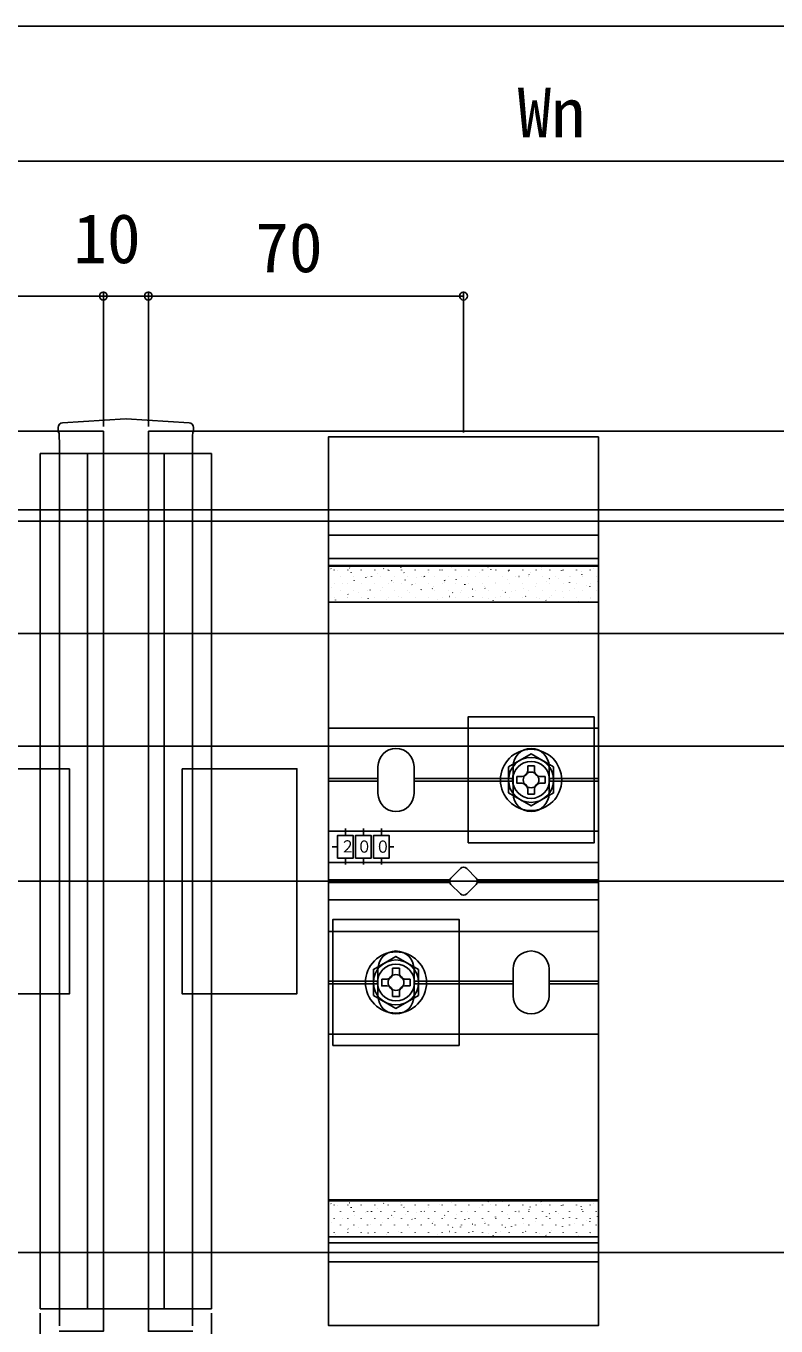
# Model space of a CAD drawing. Units: millimetres, scale not verified. Extents: x -875 to 875, y -1299 to 1291.
# Drawn here: x 99.8 to 266.4, y -363.7 to -74.8 of the extents above; entities that cross this region are included whole.
import ezdxf
from ezdxf.enums import TextEntityAlignment as Align

# ---------------------------------------------------------------- set-up
doc = ezdxf.new("R2010")
doc.units = ezdxf.units.MM
doc.header["$LTSCALE"] = 8
for name, color, linetype in [('0-3_YKK_12', 2, 'Continuous'), ('0-4_YKK_13', 4, 'Continuous'), ('0-5_YKK_D', 6, 'Continuous'), ('0-7_YSS_K', 3, 'Continuous')]:
    doc.layers.add(name, color=color, linetype=linetype)
doc.styles.add('ＭＳ ゴシック', font='')
doc.styles.get('ＭＳ ゴシック').set_extended_font_data('MS Gothic')

msp = doc.modelspace()

# ---------------------------------------------------------------- linework, layer by layer
at = {"layer": '0-3_YKK_12'}
for p, q in [((-303, -164.847), (107.152, -164.847)), ((107.152, -164.847), (117, -164.847)), ((136.848, -164.847), (127, -164.847)), ((136.848, -164.847), (788.228, -164.847)), ((742, -184.847), (-283, -184.847)), ((742, -209.847), (-258, -209.847)), ((-260.108, -234.847), (742, -234.847)), ((-258, -234.847), (742, -234.847))]:
    msp.add_line(p, q, dxfattribs=at)
for points in [[(107.152, -364.847), (117, -364.847), (117, -164.847)], [(136.848, -364.847), (127, -364.847), (127, -164.847)]]:
    msp.add_lwpolyline(points, dxfattribs=at)
at = {"layer": '0-4_YKK_13'}
for p, q in [((107.933, -163.021), (121.9, -162.088)), ((122.1, -162.088), (136.067, -163.021)), ((137, -165.087), (137, -164.02)), ((107.232, -168.876), (107.232, -167.512)), ((136.768, -167.512), (136.768, -168.876)), ((137, -165.087), (136.93, -165.017)), ((103, -169.847), (141, -169.847)), ((103, -169.847), (103, -359.847)), ((107.232, -200.778), (107.232, -168.876)), ((113.5, -169.847), (113.5, -359.847)), ((117, -169.847), (117, -359.847)), ((127, -169.847), (127, -359.847)), ((130.5, -169.847), (130.5, -359.847)), ((136.768, -168.876), (136.768, -200.778)), ((141, -169.847), (141, -359.847)), ((167, -187.947), (227, -187.947)), ((167, -193.143), (227, -193.143)), ((167, -194.671), (227, -194.671)), ((167, -202.831), (167, -194.671)), ((167, -194.858), (227, -194.858)), ((167.575, -195.464), (167.52, -195.38)), ((168.299, -195.755), (168.299, -195.705)), ((169.083, -195.865), (169.079, -195.855)), ((171.289, -195.755), (171.289, -195.705)), ((171.712, -195.266), (171.708, -195.257)), ((172.079, -196.348), (172.023, -196.265)), ((174.279, -195.755), (174.279, -195.705)), ((177.269, -195.755), (177.269, -195.705)), ((179.305, -195.428), (179.25, -195.344)), ((180.259, -195.755), (180.259, -195.705)), ((180.419, -195.788), (180.416, -195.779)), ((183.048, -195.189), (183.045, -195.18)), ((183.249, -195.755), (183.249, -195.705)), ((183.808, -196.312), (183.753, -196.229)), ((186.239, -195.755), (186.239, -195.705)), ((189.144, -196.358), (189.141, -196.348)), ((189.229, -195.755), (189.229, -195.705)), ((191.756, -195.712), (191.753, -195.702)), ((192.219, -195.755), (192.219, -195.705)), ((194.385, -195.113), (194.382, -195.103)), ((195.209, -195.755), (195.209, -195.705)), ((198.199, -195.755), (198.199, -195.705)), ((200.481, -196.281), (200.477, -196.271)), ((201.189, -195.755), (201.189, -195.705)), ((202.56, -195.047), (202.505, -194.964)), ((203.093, -195.635), (203.089, -195.625)), ((204.179, -195.755), (204.179, -195.705)), ((205.722, -195.036), (205.718, -195.027)), ((207.063, -195.932), (207.008, -195.848)), ((207.169, -195.755), (207.169, -195.705)), ((210.159, -195.755), (210.159, -195.705)), ((211.817, -196.204), (211.814, -196.195)), ((213.149, -195.755), (213.149, -195.705)), ((214.29, -195.011), (214.234, -194.928)), ((214.429, -195.558), (214.426, -195.549)), ((216.139, -195.755), (216.139, -195.705)), ((217.058, -194.959), (217.055, -194.95)), ((218.793, -195.896), (218.738, -195.812)), ((219.129, -195.755), (219.129, -195.705)), ((222.119, -195.755), (222.119, -195.705)), ((223.154, -196.128), (223.151, -196.118)), ((225.109, -195.755), (225.109, -195.705)), ((225.766, -195.482), (225.763, -195.472)), ((168.299, -198.795), (168.299, -198.745)), ((169.674, -197.18), (169.674, -197.13)), ((170.071, -198.655), (170.067, -198.646)), ((171.289, -198.795), (171.289, -198.745)), ((172.664, -197.18), (172.664, -197.13)), ((172.683, -198.009), (172.68, -198)), ((174.279, -198.795), (174.279, -198.745)), ((175.312, -197.41), (175.309, -197.401)), ((175.654, -197.18), (175.654, -197.13)), ((176.582, -197.233), (176.527, -197.149)), ((177.269, -198.795), (177.269, -198.745)), ((177.807, -196.434), (177.804, -196.425)), ((178.644, -197.18), (178.644, -197.13)), ((180.259, -198.795), (180.259, -198.745)), ((181.085, -198.117), (181.03, -198.034)), ((181.407, -198.578), (181.404, -198.569)), ((181.634, -197.18), (181.634, -197.13)), ((183.249, -198.795), (183.249, -198.745)), ((184.02, -197.932), (184.016, -197.923)), ((184.624, -197.18), (184.624, -197.13)), ((185.588, -199.002), (185.533, -198.918)), ((186.239, -198.795), (186.239, -198.745)), ((186.649, -197.333), (186.645, -197.324)), ((187.614, -197.18), (187.614, -197.13)), ((188.311, -197.197), (188.256, -197.113)), ((189.229, -198.795), (189.229, -198.745)), ((190.604, -197.18), (190.604, -197.13)), ((192.219, -198.795), (192.219, -198.745)), ((192.744, -198.502), (192.741, -198.492)), ((192.815, -198.081), (192.759, -197.998)), ((193.594, -197.18), (193.594, -197.13)), ((195.209, -198.795), (195.209, -198.745)), ((195.356, -197.856), (195.353, -197.846)), ((196.584, -197.18), (196.584, -197.13)), ((197.318, -198.966), (197.263, -198.882)), ((197.985, -197.257), (197.982, -197.247)), ((198.199, -198.795), (198.199, -198.745)), ((199.574, -197.18), (199.574, -197.13)), ((201.189, -198.795), (201.189, -198.745)), ((202.564, -197.18), (202.564, -197.13)), ((204.081, -198.425), (204.077, -198.416)), ((204.179, -198.795), (204.179, -198.745)), ((205.554, -197.18), (205.554, -197.13)), ((206.693, -197.779), (206.69, -197.77)), ((207.169, -198.795), (207.169, -198.745)), ((208.544, -197.18), (208.544, -197.13)), ((209.322, -197.18), (209.319, -197.171)), ((210.159, -198.795), (210.159, -198.745)), ((211.566, -196.816), (211.511, -196.733)), ((211.534, -197.18), (211.534, -197.13)), ((213.149, -198.795), (213.149, -198.745)), ((214.524, -197.18), (214.524, -197.13)), ((215.417, -198.348), (215.414, -198.339)), ((216.07, -197.701), (216.014, -197.617)), ((216.139, -198.795), (216.139, -198.745)), ((217.514, -197.18), (217.514, -197.13)), ((218.03, -197.702), (218.026, -197.693)), ((219.129, -198.795), (219.129, -198.745)), ((220.504, -197.18), (220.504, -197.13)), ((220.573, -198.585), (220.518, -198.502)), ((220.659, -197.104), (220.655, -197.094)), ((222.119, -198.795), (222.119, -198.745)), ((223.296, -196.78), (223.241, -196.697)), ((223.494, -197.18), (223.494, -197.13)), ((224.259, -199.248), (224.255, -199.238)), ((225.109, -198.795), (225.109, -198.745)), ((226.484, -197.18), (226.484, -197.13)), ((226.754, -198.272), (226.751, -198.262)), ((107.232, -363.666), (107.232, -200.778)), ((136.768, -200.778), (136.768, -363.666)), ((167.575, -199.631), (167.572, -199.622)), ((168.299, -201.835), (168.299, -201.785)), ((169.674, -200.22), (169.674, -200.17)), ((171.176, -201.775), (171.172, -201.766)), ((171.34, -201.151), (171.284, -201.068)), ((171.289, -201.835), (171.289, -201.785)), ((172.664, -200.22), (172.664, -200.17)), ((173.671, -200.799), (173.668, -200.79)), ((174.279, -201.835), (174.279, -201.785)), ((175.654, -200.22), (175.654, -200.17)), ((175.843, -202.035), (175.788, -201.952)), ((176.283, -200.153), (176.28, -200.144)), ((177.269, -201.835), (177.269, -201.785)), ((178.644, -200.22), (178.644, -200.17)), ((178.912, -199.554), (178.909, -199.545)), ((180.259, -201.835), (180.259, -201.785)), ((181.634, -200.22), (181.634, -200.17)), ((182.512, -201.699), (182.509, -201.689)), ((183.249, -201.835), (183.249, -201.785)), ((184.624, -200.22), (184.624, -200.17)), ((185.008, -200.723), (185.004, -200.713)), ((186.239, -201.835), (186.239, -201.785)), ((187.614, -200.22), (187.614, -200.17)), ((187.62, -200.077), (187.617, -200.067)), ((189.229, -201.835), (189.229, -201.785)), ((190.091, -199.886), (190.036, -199.803)), ((190.249, -199.478), (190.245, -199.468)), ((190.604, -200.22), (190.604, -200.17)), ((192.219, -201.835), (192.219, -201.785)), ((193.594, -200.22), (193.594, -200.17)), ((193.849, -201.622), (193.846, -201.612)), ((194.595, -200.77), (194.539, -200.687)), ((195.209, -201.835), (195.209, -201.785)), ((196.344, -200.646), (196.341, -200.637)), ((196.584, -200.22), (196.584, -200.17)), ((198.199, -201.835), (198.199, -201.785)), ((198.957, -200), (198.953, -199.991)), ((199.098, -201.655), (199.043, -201.571)), ((199.574, -200.22), (199.574, -200.17)), ((201.189, -201.835), (201.189, -201.785)), ((201.585, -199.401), (201.582, -199.392)), ((201.821, -199.85), (201.766, -199.767)), ((202.557, -202.144), (202.553, -202.135)), ((202.564, -200.22), (202.564, -200.17)), ((204.179, -201.835), (204.179, -201.785)), ((205.186, -201.545), (205.182, -201.536)), ((205.554, -200.22), (205.554, -200.17)), ((206.324, -200.734), (206.269, -200.651)), ((207.169, -201.835), (207.169, -201.785)), ((207.681, -200.569), (207.678, -200.56)), ((208.544, -200.22), (208.544, -200.17)), ((210.159, -201.835), (210.159, -201.785)), ((210.293, -199.923), (210.29, -199.914)), ((210.827, -201.619), (210.772, -201.535)), ((211.534, -200.22), (211.534, -200.17)), ((212.922, -199.324), (212.919, -199.315)), ((213.149, -201.835), (213.149, -201.785)), ((213.893, -202.067), (213.89, -202.058)), ((214.524, -200.22), (214.524, -200.17)), ((216.139, -201.835), (216.139, -201.785)), ((216.522, -201.469), (216.519, -201.459)), ((217.514, -200.22), (217.514, -200.17)), ((219.018, -200.493), (219.014, -200.483)), ((219.129, -201.835), (219.129, -201.785)), ((220.504, -200.22), (220.504, -200.17)), ((221.63, -199.847), (221.627, -199.837)), ((222.119, -201.835), (222.119, -201.785)), ((223.494, -200.22), (223.494, -200.17)), ((225.076, -199.47), (225.021, -199.386)), ((225.109, -201.835), (225.109, -201.785)), ((225.23, -201.991), (225.227, -201.981)), ((226.484, -200.22), (226.484, -200.17)), ((168.547, -202.374), (168.543, -202.365)), ((179.883, -202.297), (179.88, -202.288)), ((191.22, -202.221), (191.217, -202.211)), ((199.945, -202.79), (199.941, -202.781)), ((203.601, -202.539), (203.546, -202.456)), ((211.281, -202.713), (211.278, -202.704)), ((215.331, -202.503), (215.275, -202.42)), ((222.618, -202.637), (222.615, -202.627)), ((167, -230.847), (227, -230.847)), ((178, -245.347), (178, -239.347)), ((186, -245.347), (186, -239.347)), ((208, -245.347), (208, -239.347)), ((212.75, -239.197), (211.25, -239.197)), ((211.25, -239.197), (211.25, -240.347)), ((212.75, -240.347), (212.75, -239.197)), ((216, -245.347), (216, -239.347)), ((167, -242.047), (178, -242.047)), ((186, -242.047), (208, -242.047)), ((210, -241.597), (208.85, -241.597)), ((215.15, -241.597), (214, -241.597)), ((215.15, -241.597), (215.15, -243.097)), ((216, -242.047), (227, -242.047)), ((167, -242.647), (178, -242.647)), ((186, -242.647), (208, -242.647)), ((211.25, -244.347), (211.25, -245.497)), ((212.75, -245.497), (212.75, -244.347)), ((214, -243.097), (215.15, -243.097)), ((216, -242.647), (227, -242.647)), ((211.25, -245.497), (212.75, -245.497)), ((167, -253.697), (227, -253.697)), ((170.75, -253.137), (170.75, -254.697)), ((174.75, -253.137), (174.75, -254.697)), ((178.75, -253.137), (178.75, -254.697)), ((169, -257.197), (167.829, -257.197)), ((170.75, -259.697), (170.75, -261.172)), ((174.75, -259.697), (174.75, -261.172)), ((178.75, -259.697), (178.75, -261.172)), ((181.535, -257.197), (180.5, -257.197)), ((167, -260.697), (227, -260.697)), ((194.172, -264.14), (196.293, -262.018)), ((197.707, -262.018), (199.828, -264.14)), ((193.925, -264.547), (167, -264.547)), ((167, -265.147), (193.925, -265.147)), ((196.293, -267.675), (194.172, -265.554)), ((199.828, -265.554), (197.707, -267.675)), ((227, -264.547), (200.075, -264.547)), ((200.075, -265.147), (227, -265.147)), ((167, -268.997), (227, -268.997)), ((167, -275.997), (227, -275.997)), ((178, -284.347), (178, -290.347)), ((182.75, -284.197), (181.25, -284.197)), ((181.25, -284.197), (181.25, -285.347)), ((182.75, -285.347), (182.75, -284.197)), ((186, -284.347), (186, -290.347)), ((208, -284.347), (208, -290.347)), ((216, -284.347), (216, -290.347)), ((167, -287.047), (178, -287.047)), ((167, -287.647), (178, -287.647)), ((180, -286.597), (178.85, -286.597)), ((185.15, -286.597), (184, -286.597)), ((184, -288.097), (185.15, -288.097)), ((185.15, -286.597), (185.15, -288.097)), ((186, -287.047), (208, -287.047)), ((186, -287.647), (208, -287.647)), ((216, -287.047), (227, -287.047)), ((216, -287.647), (227, -287.647)), ((181.25, -289.347), (181.25, -290.497)), ((181.25, -290.497), (182.75, -290.497)), ((182.75, -290.497), (182.75, -289.347)), ((167, -298.847), (227, -298.847)), ((167, -343.865), (167, -335.644)), ((167, -335.644), (227, -335.644)), ((167, -335.892), (227, -335.892)), ((167.575, -336.497), (167.52, -336.414)), ((168.299, -336.789), (168.299, -336.739)), ((169.083, -336.898), (169.079, -336.889)), ((171.289, -336.789), (171.289, -336.739)), ((171.712, -336.3), (171.708, -336.29)), ((172.079, -337.382), (172.023, -337.298)), ((174.279, -336.789), (174.279, -336.739)), ((177.269, -336.789), (177.269, -336.739)), ((177.807, -337.468), (177.804, -337.458)), ((179.305, -336.461), (179.25, -336.378)), ((180.259, -336.789), (180.259, -336.739)), ((180.419, -336.822), (180.416, -336.812)), ((183.048, -336.223), (183.045, -336.213)), ((183.249, -336.789), (183.249, -336.739)), ((183.808, -337.346), (183.753, -337.262)), ((186.239, -336.789), (186.239, -336.739)), ((189.144, -337.391), (189.141, -337.382)), ((189.229, -336.789), (189.229, -336.739)), ((191.756, -336.745), (191.753, -336.736)), ((192.219, -336.789), (192.219, -336.739)), ((194.385, -336.146), (194.382, -336.137)), ((195.209, -336.789), (195.209, -336.739)), ((198.199, -336.789), (198.199, -336.739)), ((200.481, -337.314), (200.477, -337.305)), ((201.189, -336.789), (201.189, -336.739)), ((202.56, -336.081), (202.505, -335.998)), ((203.093, -336.668), (203.089, -336.659)), ((204.179, -336.789), (204.179, -336.739)), ((205.722, -336.07), (205.718, -336.06)), ((207.063, -336.965), (207.008, -336.882)), ((207.169, -336.789), (207.169, -336.739)), ((210.159, -336.789), (210.159, -336.739)), ((211.566, -337.85), (211.511, -337.766)), ((211.817, -337.238), (211.814, -337.228)), ((213.149, -336.789), (213.149, -336.739)), ((214.29, -336.045), (214.234, -335.962)), ((214.429, -336.592), (214.426, -336.582)), ((216.139, -336.789), (216.139, -336.739)), ((217.058, -335.993), (217.055, -335.983)), ((218.793, -336.929), (218.738, -336.846)), ((219.129, -336.789), (219.129, -336.739)), ((222.119, -336.789), (222.119, -336.739)), ((223.154, -337.161), (223.151, -337.152)), ((223.296, -337.814), (223.241, -337.73)), ((225.109, -336.789), (225.109, -336.739)), ((225.766, -336.515), (225.763, -336.506)), ((167.575, -340.665), (167.572, -340.655)), ((168.299, -339.829), (168.299, -339.779)), ((169.674, -338.214), (169.674, -338.164)), ((170.071, -339.689), (170.067, -339.679)), ((171.289, -339.829), (171.289, -339.779)), ((172.664, -338.214), (172.664, -338.164)), ((172.683, -339.043), (172.68, -339.033)), ((174.279, -339.829), (174.279, -339.779)), ((175.312, -338.444), (175.309, -338.434)), ((175.654, -338.214), (175.654, -338.164)), ((176.582, -338.266), (176.527, -338.183)), ((177.269, -339.829), (177.269, -339.779)), ((178.644, -338.214), (178.644, -338.164)), ((178.912, -340.588), (178.909, -340.579)), ((180.259, -339.829), (180.259, -339.779)), ((181.085, -339.151), (181.03, -339.067)), ((181.407, -339.612), (181.404, -339.603)), ((181.634, -338.214), (181.634, -338.164)), ((183.249, -339.829), (183.249, -339.779)), ((184.02, -338.966), (184.016, -338.957)), ((184.624, -338.214), (184.624, -338.164)), ((185.588, -340.035), (185.533, -339.952)), ((186.239, -339.829), (186.239, -339.779)), ((186.649, -338.367), (186.645, -338.358)), ((187.614, -338.214), (187.614, -338.164)), ((188.311, -338.23), (188.256, -338.147)), ((189.229, -339.829), (189.229, -339.779)), ((190.249, -340.511), (190.245, -340.502)), ((190.604, -338.214), (190.604, -338.164)), ((192.219, -339.829), (192.219, -339.779)), ((192.744, -339.535), (192.741, -339.526)), ((192.815, -339.115), (192.759, -339.031)), ((193.594, -338.214), (193.594, -338.164)), ((195.209, -339.829), (195.209, -339.779)), ((195.356, -338.889), (195.353, -338.88)), ((196.584, -338.214), (196.584, -338.164)), ((197.318, -339.999), (197.263, -339.916)), ((197.985, -338.29), (197.982, -338.281)), ((198.199, -339.829), (198.199, -339.779)), ((199.574, -338.214), (199.574, -338.164)), ((201.189, -339.829), (201.189, -339.779)), ((201.585, -340.435), (201.582, -340.425)), ((201.821, -340.884), (201.766, -340.8)), ((202.564, -338.214), (202.564, -338.164)), ((204.081, -339.459), (204.077, -339.449)), ((204.179, -339.829), (204.179, -339.779)), ((205.554, -338.214), (205.554, -338.164)), ((206.693, -338.813), (206.69, -338.803)), ((207.169, -339.829), (207.169, -339.779)), ((208.544, -338.214), (208.544, -338.164)), ((209.322, -338.214), (209.319, -338.204)), ((210.159, -339.829), (210.159, -339.779)), ((211.534, -338.214), (211.534, -338.164)), ((212.922, -340.358), (212.919, -340.349)), ((213.149, -339.829), (213.149, -339.779)), ((214.524, -338.214), (214.524, -338.164)), ((215.417, -339.382), (215.414, -339.373)), ((216.07, -338.734), (216.014, -338.651)), ((216.139, -339.829), (216.139, -339.779)), ((217.514, -338.214), (217.514, -338.164)), ((218.03, -338.736), (218.026, -338.727)), ((219.129, -339.829), (219.129, -339.779)), ((220.504, -338.214), (220.504, -338.164)), ((220.573, -339.619), (220.518, -339.535)), ((220.659, -338.137), (220.655, -338.128)), ((222.119, -339.829), (222.119, -339.779)), ((223.494, -338.214), (223.494, -338.164)), ((224.259, -340.281), (224.255, -340.272)), ((225.076, -340.503), (225.021, -340.42)), ((225.109, -339.829), (225.109, -339.779)), ((226.484, -338.214), (226.484, -338.164)), ((226.754, -339.305), (226.751, -339.296)), ((168.299, -342.869), (168.299, -342.819)), ((168.547, -343.408), (168.543, -343.398)), ((169.674, -341.254), (169.674, -341.204)), ((171.176, -342.809), (171.172, -342.799)), ((171.34, -342.184), (171.284, -342.101)), ((171.289, -342.869), (171.289, -342.819)), ((172.664, -341.254), (172.664, -341.204)), ((173.671, -341.833), (173.668, -341.823)), ((174.279, -342.869), (174.279, -342.819)), ((175.654, -341.254), (175.654, -341.204)), ((175.843, -343.069), (175.788, -342.986)), ((176.283, -341.187), (176.28, -341.177)), ((177.269, -342.869), (177.269, -342.819)), ((178.644, -341.254), (178.644, -341.204)), ((179.883, -343.331), (179.88, -343.322)), ((180.259, -342.869), (180.259, -342.819)), ((181.634, -341.254), (181.634, -341.204)), ((182.512, -342.732), (182.509, -342.723)), ((183.249, -342.869), (183.249, -342.819)), ((184.624, -341.254), (184.624, -341.204)), ((185.008, -341.756), (185.004, -341.747)), ((186.239, -342.869), (186.239, -342.819)), ((187.614, -341.254), (187.614, -341.204)), ((187.62, -341.11), (187.617, -341.101)), ((189.229, -342.869), (189.229, -342.819)), ((190.091, -340.92), (190.036, -340.836)), ((190.604, -341.254), (190.604, -341.204)), ((191.22, -343.254), (191.217, -343.245)), ((192.219, -342.869), (192.219, -342.819)), ((193.594, -341.254), (193.594, -341.204)), ((193.849, -342.655), (193.846, -342.646)), ((194.595, -341.804), (194.539, -341.721)), ((195.209, -342.869), (195.209, -342.819)), ((196.344, -341.68), (196.341, -341.67)), ((196.584, -341.254), (196.584, -341.204)), ((198.199, -342.869), (198.199, -342.819)), ((198.957, -341.034), (198.953, -341.024)), ((199.098, -342.688), (199.043, -342.605)), ((199.574, -341.254), (199.574, -341.204)), ((201.189, -342.869), (201.189, -342.819)), ((202.557, -343.178), (202.553, -343.168)), ((202.564, -341.254), (202.564, -341.204)), ((203.601, -343.573), (203.546, -343.489)), ((204.179, -342.869), (204.179, -342.819)), ((205.186, -342.579), (205.182, -342.569)), ((205.554, -341.254), (205.554, -341.204)), ((206.324, -341.768), (206.269, -341.685)), ((207.169, -342.869), (207.169, -342.819)), ((207.681, -341.603), (207.678, -341.593)), ((208.544, -341.254), (208.544, -341.204)), ((210.159, -342.869), (210.159, -342.819)), ((210.293, -340.957), (210.29, -340.947)), ((210.827, -342.652), (210.772, -342.569)), ((211.534, -341.254), (211.534, -341.204)), ((213.149, -342.869), (213.149, -342.819)), ((213.893, -343.101), (213.89, -343.092)), ((214.524, -341.254), (214.524, -341.204)), ((215.331, -343.537), (215.275, -343.454)), ((216.139, -342.869), (216.139, -342.819)), ((216.522, -342.502), (216.519, -342.493)), ((217.514, -341.254), (217.514, -341.204)), ((219.018, -341.526), (219.014, -341.517)), ((219.129, -342.869), (219.129, -342.819)), ((220.504, -341.254), (220.504, -341.204)), ((221.63, -340.88), (221.627, -340.871)), ((222.119, -342.869), (222.119, -342.819)), ((222.618, -343.67), (222.615, -343.661)), ((223.494, -341.254), (223.494, -341.204)), ((225.109, -342.869), (225.109, -342.819)), ((225.23, -343.024), (225.227, -343.015)), ((226.484, -341.254), (226.484, -341.204)), ((167, -345.17), (227, -345.17)), ((199.945, -343.824), (199.941, -343.814)), ((211.281, -343.747), (211.278, -343.738)), ((167, -349.447), (227, -349.447)), ((103, -359.847), (141, -359.847))]:
    msp.add_line(p, q, dxfattribs=at)
for points in [[(107.07, -165.017), (107, -165.087), (107, -164.02)], [(227, -194.671), (227, -202.831), (167, -202.831)], [(208.85, -241.597), (208.85, -243.097), (210, -243.097)], [(178.85, -286.597), (178.85, -288.097), (180, -288.097)], [(227, -335.644), (227, -343.865), (167, -343.865)]]:
    msp.add_lwpolyline(points, dxfattribs=at)
for points in [[(227, -166.147), (227, -363.547), (167, -363.547), (167, -166.147)], [(198, -256.347), (226, -256.347), (226, -228.347), (198, -228.347)], [(217, -239.46), (212, -236.573), (207, -239.46), (207, -245.234), (212, -248.12), (217, -245.234)], [(109.5, -239.847), (84, -239.847), (84, -289.847), (109.5, -289.847)], [(134.5, -239.847), (160, -239.847), (160, -289.847), (134.5, -289.847)], [(169, -259.697), (172.5, -259.697), (172.5, -254.697), (169, -254.697)], [(173, -259.697), (176.5, -259.697), (176.5, -254.697), (173, -254.697)], [(177, -259.697), (180.5, -259.697), (180.5, -254.697), (177, -254.697)], [(168, -301.347), (196, -301.347), (196, -273.347), (168, -273.347)], [(187, -284.46), (182, -281.573), (177, -284.46), (177, -290.234), (182, -293.12), (187, -290.234)]]:
    msp.add_lwpolyline(points, close=True, dxfattribs=at)
for centre, radius in [((212, -242.347), 6.8), ((212, -242.347), 5), ((212, -242.347), 4.1), ((212, -242.347), 1.75), ((182, -287.347), 6.8), ((182, -287.347), 5), ((182, -287.347), 4.1), ((182, -287.347), 1.75)]:
    msp.add_circle(centre, radius, dxfattribs=at)
for centre, radius, start, end in [((108, -164.019), 1, 93.92097, 179.90086), ((122, -163.582), 1.497, 86.17879, 93.82121), ((136, -164.019), 1, 0.09914, 86.07903), ((182, -239.347), 4, 0, 180), ((212, -239.347), 4, 0, 180), ((210, -240.347), 1.25, 270, 0), ((214, -240.347), 1.25, 180, 270), ((182, -245.347), 4, 180, 0), ((212, -245.347), 4, 180, 0), ((210, -244.347), 1.25, 0, 90), ((214, -244.347), 1.25, 90, 180), ((197, -262.725), 1, 45, 135), ((194.879, -264.847), 1, 135, 225), ((199.121, -264.847), 1, 315, 45), ((197, -266.968), 1, 225, 315), ((182, -284.347), 4, 0, 180), ((212, -284.347), 4, 0, 180), ((180, -285.347), 1.25, 270, 0), ((184, -285.347), 1.25, 180, 270), ((180, -289.347), 1.25, 0, 90), ((184, -289.347), 1.25, 90, 180), ((182, -290.347), 4, 180, 0), ((212, -290.347), 4, 180, 0)]:
    msp.add_arc(centre, radius, start, end, dxfattribs=at)
for centre, major_axis, ratio, start_param, end_param in [((108, -163.02), (-0.85, -1.378), 0.382284, 5.7248997, 5.7284899), ((108, -163.519), (1, 0.045), 0.500748, 1.6150626, 1.6169307), ((136, -163.519), (1, -0.045), 0.500748, 1.524662, 1.52653), ((136, -163.02), (0.85, -1.378), 0.382284, 0.5546954, 0.5582856), ((107.08, -167.512), (0, -2.5), 0.061163, 1.5707963, 3.2026792), ((136.92, -167.512), (0, -2.5), 0.061163, 3.0805061, 4.712389)]:
    msp.add_ellipse(centre, major_axis=major_axis, ratio=ratio, start_param=start_param, end_param=end_param, dxfattribs=at)
at = {"layer": '0-5_YKK_D'}
for p, q in [((-189, -74.847), (788.228, -74.847)), ((47, -104.847), (397, -104.847)), ((117, -134.847), (47, -134.847)), ((117, -163.847), (117, -133.847)), ((117, -163.847), (117, -133.847)), ((117, -134.847), (127, -134.847)), ((127, -163.847), (127, -133.847)), ((127, -163.847), (127, -133.847)), ((127, -134.847), (197, -134.847)), ((197, -165.147), (197, -133.847)), ((103, -360.847), (103, -395.847)), ((141, -360.847), (141, -395.847))]:
    msp.add_line(p, q, dxfattribs=at)
for centre in [(117, -134.847), (117, -134.847), (127, -134.847), (127, -134.847), (197, -134.847)]:
    msp.add_circle(centre, 0.875, dxfattribs=at)
at = {"layer": '0-7_YSS_K'}
for p, q in [((-285.5, -182.347), (788.228, -182.347)), ((-203, -264.847), (791.228, -264.847)), ((-120.5, -347.347), (788.228, -347.347))]:
    msp.add_line(p, q, dxfattribs=at)

# ---------------------------------------------------------------- texts
at = {"layer": '0-4_YKK_13', "style": 'ＭＳ ゴシック', "width": 0.9}
for s, p in [('２', (169.594, -259.279)), ('０', (173.283, -259.318)), ('０', (177.42, -259.337))]:
    msp.add_text(s, height=2.711, dxfattribs=at).set_placement(p, align=Align.BOTTOM_LEFT)
at = {"layer": '0-5_YKK_D', "style": 'ＭＳ ゴシック'}
for s, p in [('Wn', (209.003, -102.847)), ('10', (110.324, -130.847)), ('70', (150.75, -132.847))]:
    msp.add_text(s, height=11, dxfattribs=at).set_placement(p, align=Align.BOTTOM_LEFT)

doc.saveas('drawing.dxf')
